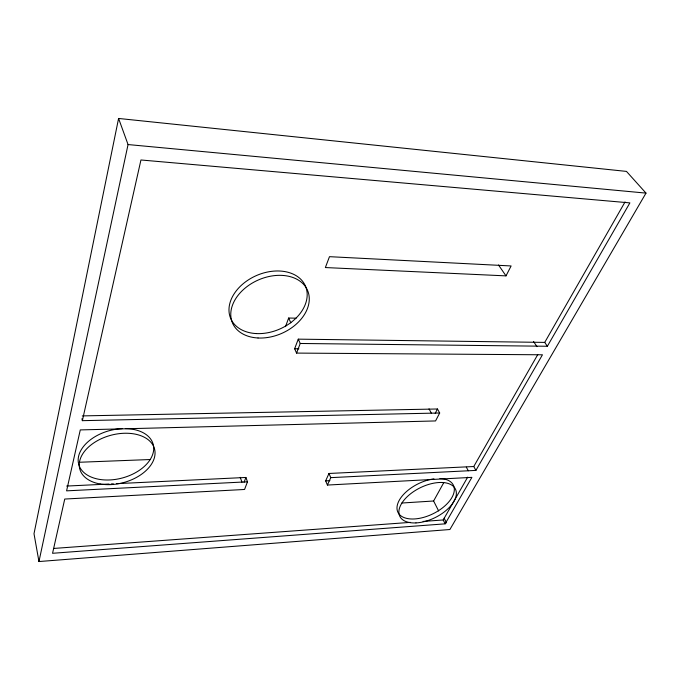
<?xml version="1.0" encoding="UTF-8"?>
<svg xmlns="http://www.w3.org/2000/svg" width="680" height="680" viewBox="0 0 680 680"><rect width="100%" height="100%" fill="white"/><g stroke="black" fill="none" stroke-linecap="round" stroke-linejoin="round"><path stroke-width="1.02" d="M118.583 118.456L34 533.723L38.956 561.544L449.896 529.516L646 193.112L626.467 171.403L118.583 118.456L128.053 144.559L38.956 561.544M82.297 415.905L437.469 408.986L439.679 412.998L82.365 420.665L140.947 159.978L629.892 202.886L547.366 346.256L300.228 343.476L298.265 339.15L544.731 342.405L547.366 346.256M285.498 326.647L288.651 318.027L296.08 318.189M244.095 482.248L245.905 477.454L116.509 483.667M245.905 477.454L247.477 481.805L244.553 489.473L64.745 499.043L52.555 553.29L445.145 523.838L471.903 477.36L327.42 485.052L330.769 477.649L475.906 470.398L542.453 354.79L296.565 353.09L294.627 348.763L298.265 339.15M296.565 353.09L300.228 343.476M327.42 485.052L325.644 480.879L328.975 473.467L473.764 466.514L537.761 354.603M435.2 413.398L437.469 408.986M506.005 275.876L511.113 265.957L329.477 256.675L325.363 267.554L506.005 275.876L498.508 264.979M439.679 412.998L435.557 420.945L80.282 429.913L66.589 490.85L247.477 481.805M438.634 510.943L433.611 500.998L443.717 482.749M423.087 521.441L443.198 519.971L467.695 477.131M544.731 342.405L625.064 201.918M53.779 548.437L410.388 522.376M401.863 503.021L433.611 500.998M325.644 480.879L329.885 480.658M66.657 486.064L109.081 484.024M111.206 483.922L113.322 483.82M79.739 462.247L150.526 459.519M294.627 348.763L298.868 348.798M128.053 144.559L646 193.112M533.511 341.488L536.971 346.638M473.764 466.514L475.906 470.398M466.318 467.135L468.299 470.764M429.021 408.867L431.443 413.346M444.142 518.16L446.539 522.894M443.198 519.971L445.145 523.838M288.651 318.027L290.836 322.822M328.975 473.467L330.769 477.649M240.252 477.368L241.978 482.213M81.915 418.769L82.365 420.665M125.383 428.596A38.556 24.531 -15 0 1 153.451 451.477A38.556 24.531 -15 0 1 116.458 479.256A38.556 24.531 -15 0 1 78.566 463.76M78.387 462.859A38.556 24.531 -15 0 1 122.221 428.638M439.926 478.533A30.855 16.72 -26.1 0 1 441.898 508.342A30.855 16.72 -26.1 0 1 397.332 510.706A30.855 16.72 -26.1 0 1 433.933 478.856M258.034 337.986A40.91 29.155 -23.7 0 0 308.389 292.723A40.91 29.155 -23.7 0 0 243.652 289.365A40.91 29.155 -23.7 0 0 258.034 337.986M100.121 483.973A38.709 24.505 -15.1 0 0 154.989 451.562A38.709 24.505 -15.1 0 0 96.314 441.32A38.709 24.505 -15.1 0 0 100.121 483.973M415.964 522.912A30.957 16.677 -26.1 0 0 456.212 491.504A30.957 16.677 -26.1 0 0 410.703 493.688A30.957 16.677 -26.1 0 0 415.964 522.912M256.199 333.574A40.74 29.172 -23.7 0 0 306.298 288.413A40.74 29.172 -23.7 0 0 241.766 284.945A40.74 29.172 -23.7 0 0 256.199 333.574"/></g></svg>
